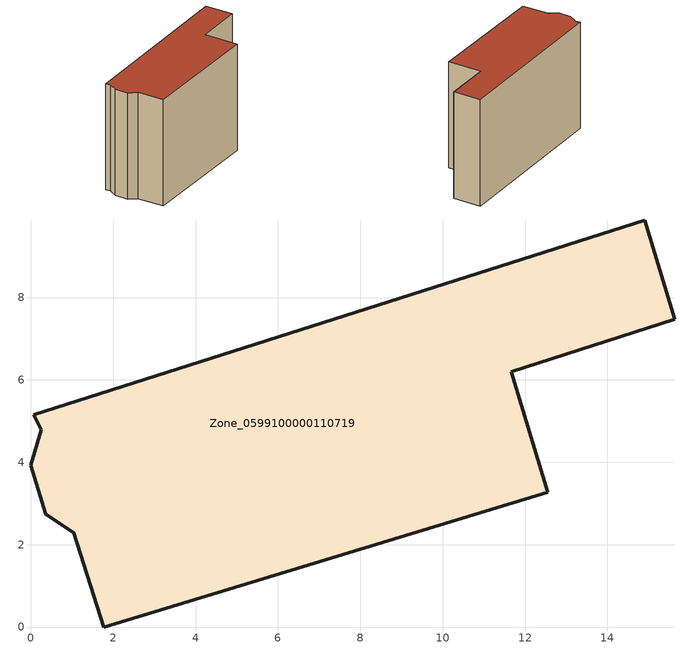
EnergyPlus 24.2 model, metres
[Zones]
Zone_0599100000110719
 floor ground (C_G): 15.63,7.47 11.66,6.2 12.55,3.27 1.76,0 1.04,2.29 0.36,2.73 0,3.92 0.25,4.78 0.06,5.16 14.91,9.88 z0
 wall outside (C_F): 0.36,2.73 1.04,2.29 1.76,0 12.55,3.27 11.66,6.2 15.63,7.47 14.91,9.88 0.06,5.16 0.25,4.78 0,3.92 0.36,2.73 z0:9.76
 roof outside (C_R): 11.66,6.2 15.63,7.47 14.91,9.88 0.06,5.16 0.25,4.78 0,3.92 0.36,2.73 1.04,2.29 1.76,0 12.55,3.27 z9.76
[BUILDING]
Pand.0599100000110719: North Axis=0; Terrain=City; Loads Convergence Tolerance Value=0.04; Temperature Convergence Tolerance Value=0.4; Solar Distribution=FullExterior; Maximum Number of Warmup Days=25; Minimum Number of Warmup Days=1
[Site:Location]
Rotterdam.The.Hague.AP_ZH_NLD Design_Conditions: Latitude=51.96; Longitude=4.45; Time Zone=1; Elevation=-4.5
[SITE:GROUNDTEMPERATURE:BUILDINGSURFACE]
18, 18, 18, 18, 18, 18, 18, 18, 18, 18, 18, 18
[MATERIAL] Thermal Absorptance=0.9; Solar Absorptance=0.7; Visible Absorptance=0.7
Name | Roughness | Thickness | Conductivity | Density | Specific Heat
G.TI.1946 | MediumSmooth | 0.15 | 1 | 540 | 1210
F.TI.1946 | Rough | 0.3 | 0.857143 | 1920 | 840
R.TI.1946 | MediumRough | 0.2 | 0.1 | 1500 | 1000
[CONSTRUCTION]
C_G: G.TI.1946
C_F: F.TI.1946
C_R: R.TI.1946
[ZONE]
Zone_0599100000110719: Type=1; Multiplier=1; Ceiling Height=Autocalculate; Volume=Autocalculate; Floor Area=autocalculate; Part of Total Floor Area=Yes
[ZONEINFILTRATION:DESIGNFLOWRATE]
Infil_Zone_0599100000110719: Zone or ZoneList or Space or SpaceList=Zone_0599100000110719; Schedule=AlwaysOn; Design Flow Rate Calculation Method=Flow/Area; Flow Rate per Floor Area=0.003; Constant Term Coefficient=1; Temperature Term Coefficient=0; Velocity Term Coefficient=0; Velocity Squared Term Coefficient=0
[HVACTEMPLATE:ZONE:IDEALLOADSAIRSYSTEM]
Zone_0599100000110719: Maximum Heating Supply Air Temperature=50; Minimum Cooling Supply Air Temperature=13; Maximum Heating Supply Air Humidity Ratio=0.0156; Minimum Cooling Supply Air Humidity Ratio=0.0077; Heating Limit=NoLimit; Cooling Limit=NoLimit; Dehumidification Control Type=ConstantSensibleHeatRatio; Cooling Sensible Heat Ratio=0.7; Dehumidification Setpoint=60; Humidification Control Type=None; Humidification Setpoint=30; Outdoor Air Method=None; Outdoor Air Flow Rate per Person=0.00944; Outdoor Air Flow Rate per Zone Floor Area=0; Outdoor Air Flow Rate per Zone=0; Demand Controlled Ventilation Type=None; Outdoor Air Economizer Type=NoEconomizer; Heat Recovery Type=None; Sensible Heat Recovery Effectiveness=0.7; Latent Heat Recovery Effectiveness=0.65
[ZONECONTROL:THERMOSTAT]
ThermostatControl_Zone_0599100000110719: Zone or ZoneList=Zone_0599100000110719; Control Type Schedule=DualSetpointControlType; Control 1=Thermostat_Zone_0599100000110719; Temperature Difference Between Cutout And Setpoint=0
[THERMOSTATSETPOINT:DUALSETPOINT]
Thermostat_Zone_0599100000110719: Heating Setpoint Temperature Schedule=HeatingSetpoint_Zone_0599100000110719; Cooling Setpoint Temperature Schedule=CoolingSetpoint_Zone_0599100000110719
[SCHEDULE:COMPACT]
HeatingSetpoint_Zone_0599100000110719: Through: 12/31, For: AllDays, Until: 24:00, 21
CoolingSetpoint_Zone_0599100000110719: Through: 12/31, For: AllDays, Until: 24:00, 24
DualSetpointControlType: Through: 12/31, For: AllDays, Until: 24:00, 4
AlwaysOn: Through: 12/31, For: AllDays, Until: 24:00, 1
